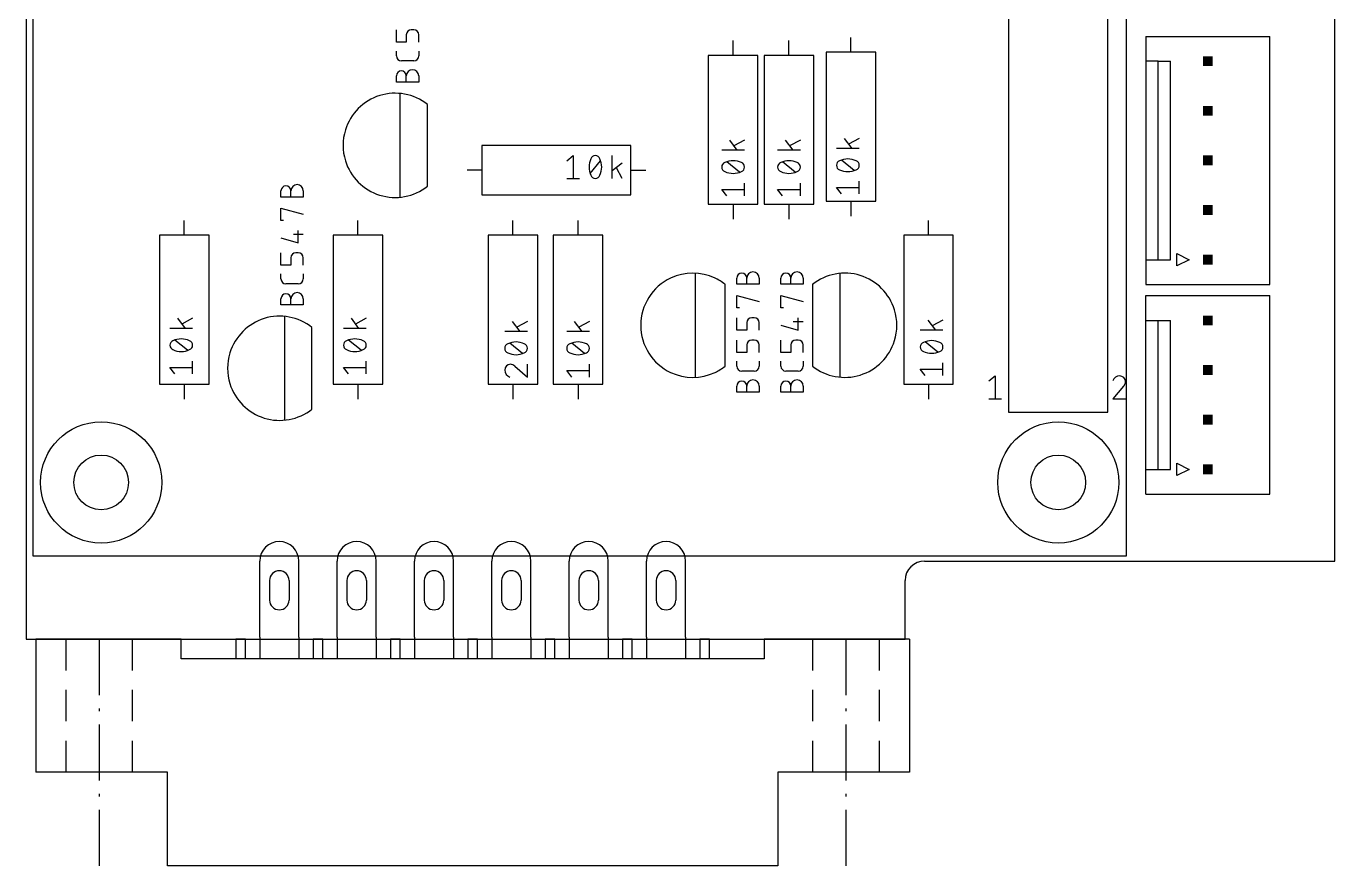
# Model space of a CAD drawing. Extents: x 0 to 67, y -11.6 to 82.9.
# Drawn here: x 0 to 67, y -11.6 to 31.4 of the extents above; entities that cross this region are included whole.
import ezdxf

# ---------------------------------------------------------------- set-up
doc = ezdxf.new("R2010")
doc.units = 0
for name, color, linetype in [('20', 30, 'CONTINUOUS'), ('21', 253, 'CONTINUOUS'), ('51', 253, 'CONTINUOUS')]:
    doc.layers.add(name, color=color, linetype=linetype)

# ---------------------------------------------------------------- blocks, each defined once
blk = doc.blocks.new('RECT')
blk.add_solid([(-0.5, -0.5), (0.5, -0.5), (-0.5, 0.5), (0.5, 0.5)])

msp = doc.modelspace()

# ---------------------------------------------------------------- linework, layer by layer
at = {"layer": '20'}
for p, q in [((0, 70), (0, 0)), ((67, 4), (67, 70)), ((46, 4), (67, 4)), ((45, 0), (45, 3)), ((0, 0), (45, 0))]:
    msp.add_line(p, q, dxfattribs=at)
msp.add_arc((46, 3), 1, 90, 180, dxfattribs=at)
at = {"layer": '21'}
for p, q in [((50.3, 62.42), (50.3, 11.62)), ((55.38, 11.62), (55.38, 62.42)), ((18.9548, 30.5493), (18.9548, 31.1843)), ((19.4627, 30.9303), (19.4627, 30.5493)), ((19.8438, 31.1843), (19.7168, 31.1843)), ((20.0978, 30.5493), (20.0978, 30.9303)), ((57.325, 30.85), (63.675, 30.85)), ((57.325, 30.85), (57.325, 29.58)), ((63.675, 18.15), (63.675, 30.85)), ((19.4627, 30.5493), (18.9548, 30.5493)), ((36.195, 29.8763), (36.195, 30.6383)), ((39.0525, 29.8763), (39.0525, 30.6383)), ((42.2275, 30.035), (42.2275, 30.797)), ((18.9548, 29.8471), (18.9548, 30.1011)), ((19.8438, 29.5931), (19.2088, 29.5931)), ((20.0978, 30.1011), (20.0978, 29.8471)), ((34.925, 29.8763), (34.925, 22.2563)), ((37.465, 29.8763), (34.925, 29.8763)), ((37.465, 22.2563), (37.465, 29.8763)), ((37.7825, 29.8763), (37.7825, 22.2563)), ((40.3225, 29.8763), (37.7825, 29.8763)), ((40.3225, 22.2563), (40.3225, 29.8763)), ((40.9575, 30.035), (40.9575, 22.415)), ((43.4975, 30.035), (40.9575, 30.035)), ((43.4975, 22.415), (43.4975, 30.035)), ((57.96, 29.58), (57.325, 29.58)), ((57.325, 29.58), (57.325, 19.42)), ((57.96, 19.42), (57.96, 29.58)), ((57.96, 29.58), (58.595, 29.58)), ((58.595, 19.42), (58.595, 29.58)), ((18.9548, 28.511), (18.9548, 28.8285)), ((19.4627, 28.511), (19.4627, 28.8285)), ((20.0978, 28.8285), (20.0978, 28.511)), ((20.0978, 28.511), (18.9548, 28.511)), ((19.1453, 27.5265), (19.1453, 27.9275)), ((20.5422, 23.1775), (20.5422, 27.3675)), ((19.1453, 24.9865), (19.1453, 25.5585)), ((36.0003, 25.5392), (36.3897, 25.0199)), ((36.7792, 25.5392), (36.2275, 25.2471)), ((38.8578, 25.5392), (39.2472, 25.0199)), ((39.6367, 25.5392), (39.085, 25.2471)), ((41.874, 25.6289), (42.2635, 25.1097)), ((42.653, 25.6289), (42.1012, 25.3368)), ((30.9563, 25.2725), (23.3362, 25.2725)), ((23.3362, 25.2725), (23.3362, 22.7325)), ((30.9563, 22.7325), (30.9563, 25.2725)), ((36.7792, 25.0199), (35.6108, 25.0199)), ((39.6367, 25.0199), (38.4683, 25.0199)), ((42.653, 25.1097), (41.4845, 25.1097)), ((27.6733, 24.4858), (27.9979, 24.7455)), ((27.9979, 24.7455), (27.9979, 23.577)), ((28.8812, 23.8367), (29.4005, 24.4858)), ((29.9997, 23.577), (29.9997, 24.7455)), ((30.5189, 24.356), (29.9997, 23.9665)), ((30.5189, 23.577), (30.2268, 24.1288)), ((36.5196, 23.9015), (35.8704, 24.4208)), ((39.3771, 23.9015), (38.7279, 24.4208)), ((42.3933, 23.9912), (41.7442, 24.5105)), ((23.3362, 24.0025), (22.5743, 24.0025)), ((27.6733, 23.577), (28.3224, 23.577)), ((30.9563, 24.0025), (31.7183, 24.0025)), ((13.0448, 22.6267), (13.0448, 22.9442)), ((13.5528, 22.6267), (13.5528, 22.9442)), ((14.1878, 22.9442), (14.1878, 22.6267)), ((19.1453, 22.6175), (19.1453, 23.0185)), ((35.8704, 22.6936), (35.6108, 23.0181)), ((35.6108, 23.0181), (36.7792, 23.0181)), ((36.7792, 22.6936), (36.7792, 23.3427)), ((38.7279, 22.6936), (38.4683, 23.0181)), ((38.4683, 23.0181), (39.6367, 23.0181)), ((39.6367, 22.6936), (39.6367, 23.3427)), ((41.7442, 22.7833), (41.4845, 23.1079)), ((41.4845, 23.1079), (42.653, 23.1079)), ((42.653, 22.7833), (42.653, 23.4324)), ((14.1878, 22.6267), (13.0448, 22.6267)), ((23.3362, 22.7325), (30.9563, 22.7325)), ((34.925, 22.2563), (37.465, 22.2563)), ((36.195, 22.2563), (36.195, 21.4943)), ((37.7825, 22.2563), (40.3225, 22.2563)), ((39.0525, 22.2563), (39.0525, 21.4943)), ((40.9575, 22.415), (43.4975, 22.415)), ((42.2275, 22.415), (42.2275, 21.653)), ((13.0448, 21.4266), (13.0448, 22.0616)), ((13.0448, 22.0616), (14.1878, 21.7441)), ((8.0962, 20.6687), (8.0962, 21.4307)), ((13.1718, 21.4266), (13.0448, 21.4266)), ((13.9337, 20.2836), (13.9337, 20.9186)), ((16.9863, 20.6687), (16.9863, 21.4307)), ((24.9238, 20.6687), (24.9238, 21.4307)), ((28.2575, 20.6687), (28.2575, 21.4307)), ((46.1962, 20.6687), (46.1962, 21.4307)), ((6.8262, 20.6687), (6.8262, 13.0488)), ((9.3663, 20.6687), (6.8262, 20.6687)), ((9.3663, 13.0488), (9.3663, 20.6687)), ((13.0448, 20.5376), (13.9337, 20.2836)), ((13.6798, 20.7281), (14.1878, 20.7281)), ((15.7163, 20.6687), (15.7163, 13.0488)), ((18.2563, 20.6687), (15.7163, 20.6687)), ((18.2563, 13.0488), (18.2563, 20.6687)), ((23.6538, 20.6687), (23.6538, 13.0488)), ((26.1938, 20.6687), (23.6538, 20.6687)), ((26.1938, 13.0488), (26.1938, 20.6687)), ((26.9875, 20.6687), (26.9875, 13.0488)), ((29.5275, 20.6687), (26.9875, 20.6687)), ((29.5275, 13.0488), (29.5275, 20.6687)), ((44.9263, 20.6687), (44.9263, 13.0488)), ((47.4663, 20.6687), (44.9263, 20.6687)), ((47.4663, 13.0488), (47.4663, 20.6687)), ((13.0448, 19.1406), (13.0448, 19.7756)), ((13.5528, 19.5216), (13.5528, 19.1406)), ((13.9337, 19.7756), (13.8068, 19.7756)), ((14.1878, 19.1406), (14.1878, 19.5216)), ((58.9125, 19.1025), (58.9125, 19.7375)), ((58.9125, 19.7375), (59.5475, 19.42)), ((13.5528, 19.1406), (13.0448, 19.1406)), ((57.325, 19.42), (57.96, 19.42)), ((57.325, 19.42), (57.325, 18.15)), ((57.96, 19.42), (58.595, 19.42)), ((59.5475, 19.42), (58.9125, 19.1025)), ((13.0448, 18.4384), (13.0448, 18.6924)), ((13.9337, 18.1844), (13.2988, 18.1844)), ((14.1878, 18.6924), (14.1878, 18.4384)), ((35.7823, 13.97), (35.7823, 18.16)), ((36.3855, 18.1605), (36.3855, 18.478)), ((37.5285, 18.1605), (36.3855, 18.1605)), ((36.8935, 18.1605), (36.8935, 18.478)), ((37.5285, 18.478), (37.5285, 18.1605)), ((38.6397, 18.1605), (38.6397, 18.478)), ((39.7828, 18.1605), (38.6397, 18.1605)), ((39.1478, 18.1605), (39.1478, 18.478)), ((39.7828, 18.478), (39.7828, 18.1605)), ((40.259, 18.16), (40.259, 13.97)), ((41.656, 18.72), (41.656, 18.319)), ((57.325, 18.15), (63.675, 18.15)), ((34.2583, 17.469), (34.2583, 17.201)), ((36.3855, 16.9603), (36.3855, 17.5953)), ((36.3855, 17.5953), (37.5285, 17.2778)), ((38.6397, 16.9603), (38.6397, 17.5953)), ((38.6397, 17.5953), (39.7828, 17.2778)), ((57.325, 7.42), (57.325, 17.58)), ((57.325, 17.58), (63.675, 17.58)), ((63.675, 7.42), (63.675, 17.58)), ((13.0448, 17.1023), (13.0448, 17.4198)), ((14.1878, 17.1023), (13.0448, 17.1023)), ((13.5528, 17.1023), (13.5528, 17.4198)), ((14.1878, 17.4198), (14.1878, 17.1023)), ((36.5125, 16.9603), (36.3855, 16.9603)), ((38.7668, 16.9603), (38.6397, 16.9603)), ((7.7428, 16.4214), (8.1322, 15.9022)), ((8.5217, 16.4214), (7.97, 16.1293)), ((13.2353, 16.1178), (13.2353, 16.5188)), ((16.6328, 16.4214), (17.0222, 15.9022)), ((17.4117, 16.4214), (16.86, 16.1293)), ((24.8878, 16.2627), (25.2772, 15.7434)), ((25.6667, 16.2627), (25.115, 15.9706)), ((28.0628, 16.2627), (28.4522, 15.7434)), ((28.8417, 16.2627), (28.29, 15.9706)), ((36.3855, 15.8173), (36.3855, 16.4523)), ((36.8935, 16.1983), (36.8935, 15.8173)), ((37.2745, 16.4523), (37.1475, 16.4523)), ((37.5285, 15.8173), (37.5285, 16.1983)), ((39.2748, 16.2618), (39.7828, 16.2618)), ((39.5288, 15.8173), (39.5288, 16.4523)), ((41.656, 16.351), (41.656, 15.779)), ((46.1603, 16.3317), (46.5497, 15.8124)), ((46.9392, 16.3317), (46.3875, 16.0396)), ((57.325, 16.31), (57.96, 16.31)), ((57.96, 16.31), (58.595, 16.31)), ((57.96, 8.69), (57.96, 16.31)), ((58.595, 8.69), (58.595, 16.31)), ((8.5217, 15.9022), (7.3533, 15.9022)), ((14.6323, 11.7688), (14.6323, 15.9588)), ((17.4117, 15.9022), (16.2433, 15.9022)), ((25.6667, 15.7434), (24.4983, 15.7434)), ((28.8417, 15.7434), (27.6733, 15.7434)), ((36.8935, 15.8173), (36.3855, 15.8173)), ((38.6397, 16.0713), (39.5288, 15.8173)), ((46.9392, 15.8124), (45.7708, 15.8124)), ((8.2621, 14.7837), (7.6129, 15.303)), ((17.1521, 14.7837), (16.5029, 15.303)), ((25.4071, 14.625), (24.7579, 15.1442)), ((28.5821, 14.625), (27.9329, 15.1442)), ((34.2583, 14.929), (34.2583, 14.661)), ((36.3855, 14.6743), (36.3855, 15.3093)), ((36.8935, 15.0553), (36.8935, 14.6743)), ((37.2745, 15.3093), (37.1475, 15.3093)), ((37.5285, 14.6743), (37.5285, 15.0553)), ((38.6397, 14.6743), (38.6397, 15.3093)), ((39.1478, 15.0553), (39.1478, 14.6743)), ((39.5288, 15.3093), (39.4017, 15.3093)), ((39.7828, 14.6743), (39.7828, 15.0553)), ((46.6796, 14.694), (46.0304, 15.2133)), ((8.5217, 13.5758), (8.5217, 14.2249)), ((13.2353, 13.5777), (13.2353, 14.1498)), ((17.4117, 13.5758), (17.4117, 14.2249)), ((36.8935, 14.6743), (36.3855, 14.6743)), ((36.3855, 13.9721), (36.3855, 14.2261)), ((37.5285, 14.2261), (37.5285, 13.9721)), ((39.1478, 14.6743), (38.6397, 14.6743)), ((38.6397, 13.9721), (38.6397, 14.2261)), ((39.7828, 14.2261), (39.7828, 13.9721)), ((46.9392, 13.4861), (46.9392, 14.1352)), ((7.6129, 13.5758), (7.3533, 13.9004)), ((7.3533, 13.9004), (8.5217, 13.9004)), ((16.5029, 13.5758), (16.2433, 13.9004)), ((16.2433, 13.9004), (17.4117, 13.9004)), ((25.0176, 13.9688), (25.6667, 13.4171)), ((25.6667, 13.4171), (25.6667, 14.0662)), ((27.9329, 13.4171), (27.6733, 13.7416)), ((27.6733, 13.7416), (28.8417, 13.7416)), ((28.8417, 13.4171), (28.8417, 14.0662)), ((37.2745, 13.7181), (36.6395, 13.7181)), ((39.5288, 13.7181), (38.8938, 13.7181)), ((41.656, 13.811), (41.656, 13.41)), ((46.0304, 13.4861), (45.7708, 13.8106)), ((45.7708, 13.8106), (46.9392, 13.8106)), ((49.2826, 13.2146), (49.6071, 13.4742)), ((49.6071, 13.4742), (49.6071, 12.3058)), ((6.8262, 13.0488), (9.3663, 13.0488)), ((8.0962, 13.0488), (8.0962, 12.2868)), ((15.7163, 13.0488), (18.2563, 13.0488)), ((16.9863, 13.0488), (16.9863, 12.2868)), ((23.6538, 13.0488), (26.1938, 13.0488)), ((24.9238, 13.0488), (24.9238, 12.2868)), ((26.9875, 13.0488), (29.5275, 13.0488)), ((28.2575, 13.0488), (28.2575, 12.2868)), ((36.3855, 12.636), (36.3855, 12.9535)), ((36.8935, 12.636), (36.8935, 12.9535)), ((37.5285, 12.9535), (37.5285, 12.636)), ((38.6397, 12.636), (38.6397, 12.9535)), ((39.1478, 12.636), (39.1478, 12.9535)), ((39.7828, 12.9535), (39.7828, 12.636)), ((44.9263, 13.0488), (47.4663, 13.0488)), ((46.1962, 13.0488), (46.1962, 12.2868)), ((56.1843, 12.9549), (55.6326, 12.3058)), ((37.5285, 12.636), (36.3855, 12.636)), ((39.7828, 12.636), (38.6397, 12.636)), ((49.2826, 12.3058), (49.9317, 12.3058)), ((55.6326, 12.3058), (56.2817, 12.3058)), ((13.2353, 11.2088), (13.2353, 11.6098)), ((50.3, 11.62), (55.38, 11.62)), ((58.9125, 9.0075), (59.5475, 8.69)), ((58.9125, 8.3725), (58.9125, 9.0075)), ((57.325, 8.69), (57.96, 8.69)), ((57.96, 8.69), (58.595, 8.69)), ((59.5475, 8.69), (58.9125, 8.3725)), ((57.325, 7.42), (63.675, 7.42)), ((0.49, 0), (0.49, -6.8)), ((2.04, 0), (0.49, 0)), ((3.74, 0), (2.04, 0)), ((2.04, -1.6), (2.04, 0)), ((5.44, 0), (3.74, 0)), ((3.74, 0), (3.74, -2.8667)), ((7.94, 0), (5.44, 0)), ((5.44, -1.6), (5.44, 0)), ((7.94, -1), (7.94, 0)), ((11.23, 0), (10.73, 0)), ((10.73, 0), (10.73, -1)), ((11.23, -1), (11.23, 0)), ((11.96, 0.1), (11.96, -1)), ((13.96, 0.1), (13.96, -1)), ((15.19, 0), (14.69, 0)), ((14.69, 0), (14.69, -1)), ((15.19, -1), (15.19, 0)), ((15.92, 0.1), (15.92, -1)), ((17.92, 0.1), (17.92, -1)), ((19.15, 0), (18.65, 0)), ((18.65, 0), (18.65, -1)), ((19.15, -1), (19.15, 0)), ((19.88, 0.1), (19.88, -1)), ((21.88, 0.1), (21.88, -1)), ((23.11, 0), (22.61, 0)), ((22.61, 0), (22.61, -1)), ((23.11, -1), (23.11, 0)), ((23.84, 0.1), (23.84, -1)), ((25.84, 0.1), (25.84, -1)), ((27.07, 0), (26.57, 0)), ((26.57, 0), (26.57, -1)), ((27.07, -1), (27.07, 0)), ((27.8, 0.1), (27.8, -1)), ((29.8, 0.1), (29.8, -1)), ((31.03, 0), (30.53, 0)), ((30.53, 0), (30.53, -1)), ((31.03, -1), (31.03, 0)), ((31.76, 0.1), (31.76, -1)), ((33.76, 0.1), (33.76, -1)), ((34.99, 0), (34.49, 0)), ((34.49, 0), (34.49, -1)), ((34.99, -1), (34.99, 0)), ((40.28, 0), (37.78, 0)), ((37.78, 0), (37.78, -1)), ((41.98, 0), (40.28, 0)), ((40.28, -1.6), (40.28, 0)), ((43.68, 0), (41.98, 0)), ((41.98, -2.8667), (41.98, 0)), ((45.23, 0), (43.68, 0)), ((43.68, -1.6), (43.68, 0)), ((45.23, 0), (45.23, -6.8)), ((37.78, -1), (7.94, -1)), ((2.04, -4.2), (2.04, -2.6)), ((5.44, -4.2), (5.44, -2.6)), ((40.28, -4.2), (40.28, -2.6)), ((43.68, -4.2), (43.68, -2.6)), ((3.74, -3.548), (3.74, -3.6853)), ((41.98, -3.6853), (41.98, -3.548)), ((3.74, -4.3667), (3.74, -7.2333)), ((41.98, -7.2333), (41.98, -4.3667)), ((2.04, -6.8), (2.04, -5.2)), ((5.44, -6.8), (5.44, -5.2)), ((40.28, -6.8), (40.28, -5.2)), ((43.68, -6.8), (43.68, -5.2)), ((2.04, -6.8), (0.49, -6.8)), ((5.44, -6.8), (2.04, -6.8)), ((7.24, -6.8), (5.44, -6.8)), ((7.24, -11.6), (7.24, -6.8)), ((40.28, -6.8), (38.48, -6.8)), ((38.48, -6.8), (38.48, -11.6)), ((43.68, -6.8), (40.28, -6.8)), ((45.23, -6.8), (43.68, -6.8)), ((3.74, -7.9147), (3.74, -8.052)), ((41.98, -8.052), (41.98, -7.9147)), ((3.74, -8.7333), (3.74, -11.6)), ((41.98, -11.6), (41.98, -8.7333)), ((38.48, -11.6), (7.24, -11.6))]:
    msp.add_line(p, q, dxfattribs=at)
for centre, radius, start, end in [((19.7168, 30.9303), 0.254, 90, 180), ((19.8438, 30.9303), 0.254, 0, 90), ((19.2088, 29.8471), 0.254, 180, 270), ((19.8438, 29.8471), 0.254, 270, 0), ((19.2088, 28.8285), 0.254, 0, 180), ((19.7803, 28.8285), 0.3175, 0, 180), ((18.8913, 25.273), 2.667, 51.7529, 162.8529), ((18.8913, 25.2725), 2.667, 197.1468, 308.2458), ((29.7791, 24.1613), 0.9628, 154.0109, 180.0001), ((29.7792, 24.1613), 0.9629, 180, 205.9888), ((29.1409, 24.5053), 0.2402, 90, 161.0751), ((29.1409, 24.5053), 0.2402, 18.9248, 90.0002), ((28.5025, 24.1613), 0.9629, 334.0112, 360), ((28.5026, 24.1613), 0.9629, 359.9999, 25.9891), ((35.851, 24.1611), 0.2402, 108.924, 180.0001), ((35.851, 24.1611), 0.2402, 180, 251.0758), ((36.195, 23.5228), 0.9629, 90.0001, 115.9889), ((36.195, 23.5228), 0.9629, 64.0112, 90), ((36.539, 24.1611), 0.2402, 0, 71.0747), ((36.539, 24.1611), 0.2402, 288.9254, 359.9998), ((38.7085, 24.1611), 0.2402, 108.924, 180.0001), ((38.7085, 24.1611), 0.2402, 180, 251.0758), ((39.0525, 23.5228), 0.9629, 90.0001, 115.9889), ((39.0525, 23.5228), 0.9629, 64.0112, 90), ((39.3965, 24.1611), 0.2402, 0, 71.0747), ((39.3965, 24.1611), 0.2402, 288.9254, 359.9998), ((41.7247, 24.2508), 0.2402, 108.924, 180.0001), ((41.7247, 24.2508), 0.2402, 180, 251.0758), ((42.0688, 23.6125), 0.9629, 90.0001, 115.9889), ((42.0688, 23.6125), 0.9629, 64.0112, 90), ((42.4128, 24.2508), 0.2402, 0, 71.0747), ((42.4128, 24.2508), 0.2402, 288.9254, 359.9998), ((29.1409, 23.8172), 0.2402, 198.9254, 269.9998), ((29.1409, 23.8172), 0.2402, 270, 341.0747), ((36.195, 24.7994), 0.9629, 244.0111, 269.9999), ((36.195, 24.7994), 0.9629, 270, 295.9888), ((39.0525, 24.7994), 0.9629, 244.0111, 269.9999), ((39.0525, 24.7994), 0.9629, 270, 295.9888), ((42.0688, 24.8892), 0.9629, 244.0111, 269.9999), ((42.0688, 24.8892), 0.9629, 270, 295.9888), ((13.2988, 22.9442), 0.254, 0, 180), ((13.8703, 22.9442), 0.3175, 0, 180), ((13.8068, 19.5216), 0.254, 90, 180), ((13.9337, 19.5216), 0.254, 0, 90), ((37.211, 18.478), 0.3175, 0, 180), ((39.4653, 18.478), 0.3175, 0, 180), ((13.2988, 18.4384), 0.254, 180, 270), ((13.9337, 18.4384), 0.254, 270, 0), ((34.1313, 16.065), 2.667, 115.2085, 244.7915), ((34.1311, 16.0655), 2.667, 51.7511, 65.3605), ((36.6395, 18.478), 0.254, 0, 180), ((38.8938, 18.478), 0.254, 0, 180), ((41.91, 16.065), 2.667, 17.1468, 128.2458), ((13.2988, 17.4198), 0.254, 0, 180), ((13.8703, 17.4198), 0.3175, 0, 180), ((12.9813, 13.8643), 2.667, 51.7529, 162.8529), ((37.1475, 16.1983), 0.254, 90, 180), ((37.2745, 16.1983), 0.254, 0, 90), ((7.5935, 15.0434), 0.2402, 108.924, 180.0001), ((7.5935, 15.0434), 0.2402, 180, 251.0758), ((7.9375, 14.405), 0.9629, 90.0001, 115.9889), ((7.9375, 15.6817), 0.9629, 244.0111, 269.9999), ((7.9375, 14.405), 0.9629, 64.0112, 90), ((7.9375, 15.6817), 0.9629, 270, 295.9888), ((8.2815, 15.0434), 0.2402, 0, 71.0747), ((8.2815, 15.0434), 0.2402, 288.9254, 359.9998), ((16.4835, 15.0434), 0.2402, 108.924, 180.0001), ((16.4835, 15.0434), 0.2402, 180, 251.0758), ((16.8275, 14.405), 0.9629, 90.0001, 115.9889), ((16.8275, 15.6817), 0.9629, 244.0111, 269.9999), ((16.8275, 14.405), 0.9629, 64.0112, 90), ((16.8275, 15.6817), 0.9629, 270, 295.9888), ((17.1715, 15.0434), 0.2402, 0, 71.0747), ((17.1715, 15.0434), 0.2402, 288.9254, 359.9998), ((24.7385, 14.8846), 0.2402, 108.924, 180.0001), ((24.7385, 14.8846), 0.2402, 180, 251.0758), ((25.0825, 14.2463), 0.9629, 90.0001, 115.9889), ((25.0825, 14.2463), 0.9629, 64.0112, 90), ((25.4265, 14.8846), 0.2402, 0, 71.0747), ((25.4265, 14.8846), 0.2402, 288.9254, 359.9998), ((27.9135, 14.8846), 0.2402, 108.924, 180.0001), ((27.9135, 14.8846), 0.2402, 180, 251.0758), ((28.2575, 14.2463), 0.9629, 90.0001, 115.9889), ((28.2575, 14.2463), 0.9629, 64.0112, 90), ((28.6015, 14.8846), 0.2402, 0, 71.0747), ((28.6015, 14.8846), 0.2402, 288.9254, 359.9998), ((37.1475, 15.0553), 0.254, 90, 180), ((37.2745, 15.0553), 0.254, 0, 90), ((39.4017, 15.0553), 0.254, 90, 180), ((39.5288, 15.0553), 0.254, 0, 90), ((41.91, 16.0645), 2.667, 231.7529, 342.8529), ((46.011, 14.9536), 0.2402, 108.924, 180.0001), ((46.011, 14.9536), 0.2402, 180, 251.0758), ((46.355, 14.3153), 0.9629, 90.0001, 115.9889), ((46.355, 14.3153), 0.9629, 64.0112, 90), ((46.699, 14.9536), 0.2402, 0, 71.0747), ((46.699, 14.9536), 0.2402, 288.9254, 359.9998), ((25.0825, 15.5229), 0.9629, 244.0111, 269.9999), ((25.0825, 15.5229), 0.9629, 270, 295.9888), ((28.2575, 15.5229), 0.9629, 244.0111, 269.9999), ((28.2575, 15.5229), 0.9629, 270, 295.9888), ((46.355, 15.5919), 0.9629, 244.0111, 269.9999), ((46.355, 15.5919), 0.9629, 270, 295.9888), ((24.7904, 13.7741), 0.2921, 90, 180), ((24.8736, 13.7741), 0.3753, 180.0001, 252.0554), ((24.7904, 13.7524), 0.3137, 43.6034, 90.0002), ((34.1311, 16.0645), 2.667, 295.2104, 308.2489), ((36.6395, 13.9721), 0.254, 180, 270), ((37.2745, 13.9721), 0.254, 270, 0), ((38.8938, 13.9721), 0.254, 180, 270), ((39.5288, 13.9721), 0.254, 270, 0), ((55.9896, 13.0989), 0.3753, 90.0001, 162.0549), ((55.9896, 13.1821), 0.2921, 0, 90), ((12.9813, 13.8638), 2.667, 197.1468, 308.2458), ((36.6395, 12.9535), 0.254, 0, 180), ((37.211, 12.9535), 0.3175, 0, 180), ((38.8938, 12.9535), 0.254, 0, 180), ((39.4653, 12.9535), 0.3175, 0, 180), ((55.968, 13.1821), 0.3138, 313.604, 359.9996)]:
    msp.add_arc(centre, radius, start, end, dxfattribs=at)
at = {"layer": '51'}
for p, q in [((0.34, 69.52), (0.34, 4.27)), ((56.34, 4.27), (56.34, 69.52)), ((19.1453, 25.5585), (19.1453, 27.5265)), ((19.1453, 23.0185), (19.1453, 24.9865)), ((34.2583, 18.729), (34.2583, 17.469)), ((41.656, 18.319), (41.656, 16.351)), ((34.2583, 17.201), (34.2583, 14.929)), ((13.2353, 14.1498), (13.2353, 16.1178)), ((41.656, 15.779), (41.656, 13.811)), ((34.2583, 14.661), (34.2583, 13.401)), ((13.2353, 11.6098), (13.2353, 13.5777)), ((0.34, 4.27), (56.34, 4.27)), ((11.96, 0.1), (11.96, 4)), ((13.96, 0.1), (13.96, 4)), ((15.92, 0.1), (15.92, 4)), ((17.92, 0.1), (17.92, 4)), ((19.88, 0.1), (19.88, 4)), ((21.88, 0.1), (21.88, 4)), ((23.84, 0.1), (23.84, 4)), ((25.84, 0.1), (25.84, 4)), ((27.8, 0.1), (27.8, 4)), ((29.8, 0.1), (29.8, 4)), ((31.76, 0.1), (31.76, 4)), ((33.76, 0.1), (33.76, 4)), ((12.46, 3), (12.46, 2)), ((13.46, 3), (13.46, 2)), ((16.42, 3), (16.42, 2)), ((17.42, 3), (17.42, 2)), ((20.38, 3), (20.38, 2)), ((21.38, 3), (21.38, 2)), ((24.34, 3), (24.34, 2)), ((25.34, 3), (25.34, 2)), ((28.3, 3), (28.3, 2)), ((29.3, 3), (29.3, 2)), ((32.26, 3), (32.26, 2)), ((33.26, 3), (33.26, 2))]:
    msp.add_line(p, q, dxfattribs=at)
for centre, radius in [((3.84, 8.02), 3.1016), ((52.84, 8.02), 3.1), ((3.84, 8.02), 1.4), ((52.84, 8.02), 1.4)]:
    msp.add_circle(centre, radius, dxfattribs=at)
for centre, radius, start, end in [((18.8912, 25.2725), 2.667, 162.8532, 197.1468), ((34.1313, 16.065), 2.667, 64.7917, 115.2083), ((41.91, 16.065), 2.667, 342.8532, 17.1468), ((12.9813, 13.8638), 2.667, 162.8532, 197.1468), ((34.1313, 16.065), 2.667, 244.7917, 295.2083), ((12.96, 4), 1, 0, 180), ((16.92, 4), 1, 0, 180), ((20.88, 4), 1, 0, 180), ((24.84, 4), 1, 0, 180), ((28.8, 4), 1, 0, 180), ((32.76, 4), 1, 0, 180), ((12.96, 3), 0.5, 0, 180), ((16.92, 3), 0.5, 0, 180), ((20.88, 3), 0.5, 0, 180), ((24.84, 3), 0.5, 0, 180), ((28.8, 3), 0.5, 0, 180), ((32.76, 3), 0.5, 0, 180), ((12.96, 2), 0.5, 180, 0), ((16.92, 2), 0.5, 180, 0), ((20.88, 2), 0.5, 180, 0), ((24.84, 2), 0.5, 180, 0), ((28.8, 2), 0.5, 180, 0), ((32.76, 2), 0.5, 180, 0)]:
    msp.add_arc(centre, radius, start, end, dxfattribs=at)

# ---------------------------------------------------------------- block references
at = {"layer": '51', "xscale": 0.508, "yscale": 0.508, "rotation": 90}
for p in [(60.5, 29.58), (60.5, 27.04), (60.5, 24.5), (60.5, 21.96), (60.5, 19.42), (60.5, 16.31), (60.5, 13.77), (60.5, 11.23), (60.5, 8.69)]:
    msp.add_blockref('RECT', p, dxfattribs=at)

doc.saveas('drawing.dxf')
